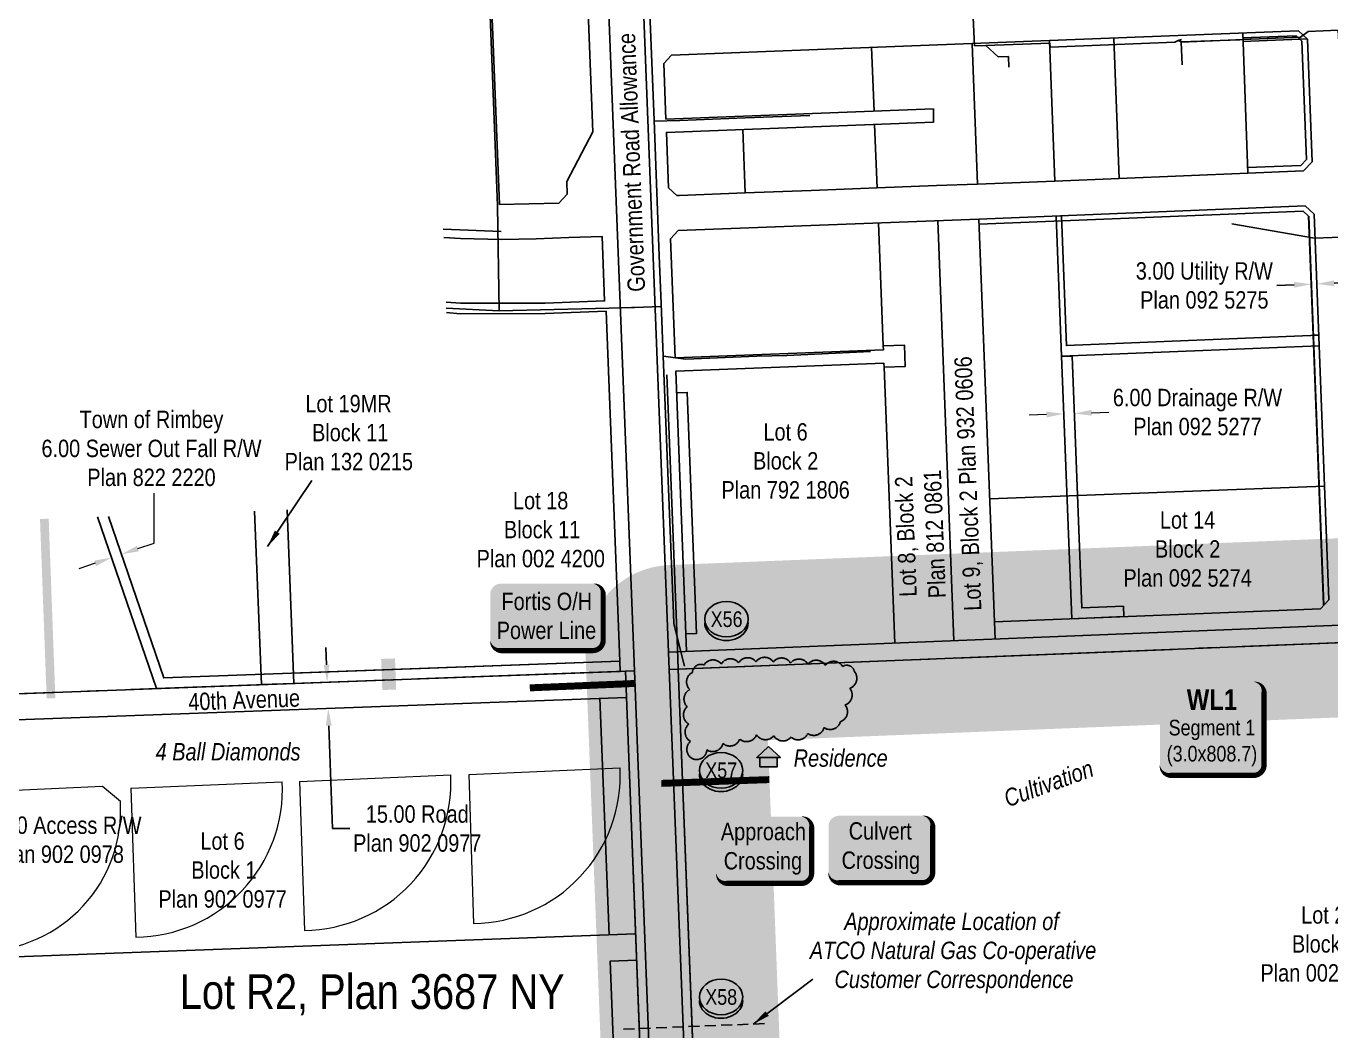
# Model space of a CAD drawing. Extents: x 670596 to 687743, y 5824540 to 5836613.
# Drawn here: x 686304 to 687055, y 5834738 to 5835316 of the extents above; entities that cross this region are included whole.
import ezdxf
from ezdxf.enums import TextEntityAlignment as Align

# ---------------------------------------------------------------- set-up
doc = ezdxf.new("R2010")
doc.units = 0
doc.header["$LTSCALE"] = 5
doc.header["$PDSIZE"] = 0.5
for name, pattern in [('0', [1, 1, 0]), ('foc-QUARTERLINE', [33, 25, -3, 2, -3]), ('UG_PIPE', [1.875, 1.25, -0.625])]:
    doc.linetypes.add(name, pattern=pattern)
doc.layers.get('Defpoints').update_dxf_attribs({"color": 9})
for name, color, linetype, lineweight in [('AS-GENERAL', 48, 'Continuous', 18), ('F-RW-T', 190, 'Continuous', 9), ('T-TEXT', 48, 'Continuous', 18)]:
    doc.layers.add(name, color=color, linetype=linetype, lineweight=lineweight)
for name, color, linetype in [('AS-PIPE-UG', 44, 'UG_PIPE'), ('AS-POWER', 104, 'foc-POWER'), ('AS-POWER-T', 104, 'Continuous'), ('AS-RESIDENCE', 14, 'Continuous'), ('AS-ROADS', 254, 'Continuous'), ('AS-TELEPHONE', 224, 'foc-TEL'), ('C-SYMBOL', 7, 'Continuous'), ('CG-NOTES', 7, 'Continuous'), ('F-RW', 190, 'Continuous'), ('L-ROAD-T', 7, 'Continuous'), ('L-SEC', 7, 'Continuous'), ('L-SECQ', 8, 'foc-QUARTERLINE'), ('L-TITLEDB', 4, 'Continuous'), ('L-TITLEDB-T', 4, 'Continuous'), ('P-BUFFER-H 30m', 51, 'Continuous'), ('P-CROSSINGS', 250, 'Continuous'), ('T-BUSH', 110, '0')]:
    doc.layers.add(name, color=color, linetype=linetype)
doc.layers.add('P-PROPOSED-WL5', color=7, linetype='Continuous', true_color=0xbe647c)
doc.styles.add('175L', font='ARIALN.TTF', dxfattribs={"height": 20})
doc.styles.add('80', font='ARIALN.TTF', dxfattribs={"height": 10})
doc.styles.add('80CG', font='ARIALN.TTF', dxfattribs={"height": 10})
doc.styles.add('80L', font='ARIALN.TTF', dxfattribs={"height": 10})
doc.styles.add('80LS', font='ARIALNI.TTF', dxfattribs={"height": 10})
doc.styles.add('BOLD', font='ARIALNB.TTF')
doc.styles.add('Crossing', font='ARIALN.TTF', dxfattribs={"height": 10})
doc.styles.add('foc-LtypeFont', font='ARIALN.TTF', dxfattribs={"height": 7.35})
doc.linetypes.add('foc-POWER', pattern='A,6,-1,["P",foc-LtypeFont,S=0.2,R=0,X=-0.625,Y=-0.75],-1.24,4', length=12.24)
doc.linetypes.add('foc-POWER-NOLINE', pattern='A,0,-4,["P",foc-LtypeFont,S=0.2,R=0,X=-0.625,Y=-0.75],-8.24', length=12.24)
doc.linetypes.add('foc-TEL', pattern='A,2,-1,["T",foc-LtypeFont,S=0.2,R=0,X=-0.425,Y=-0.75],-1.24,8', length=12.24)
doc.linetypes.add('foc-TEL-NOLINE', pattern='A,0,-2,["T",foc-LtypeFont,S=0.2,R=0,X=-0.425,Y=-0.75],-10.24', length=12.24)
doc.dimstyles.new('Compass 5 000', dxfattribs={"dimscale": 5, "dimtxt": 9, "dimasz": 2, "dimexe": 0.2, "dimexo": 0.0625, "dimgap": 0.5, "dimtad": 0, "dimtih": 1, "dimtoh": 1, "dimzin": 0, "dimdsep": 46, "dimtxsty": '80CG', "dimcen": 0.1, "dimse1": 1, "dimse2": 1, "dimclrd": 256, "dimclrt": 256, "dimaunit": 1, "dimadec": 4, "dimazin": 0, "dimtfac": 0.06, "dimtofl": 0, "dimtmove": 0, "dimatfit": 1, "dimfxl": 0.2, "dimtolj": 1, "dimtzin": 0, "dimlwd": -1, "dimarcsym": 0})

# ---------------------------------------------------------------- blocks, each defined once
blk = doc.blocks.new('*D565')
at = {"layer": 'Defpoints', "color": 0, "transparency": 16777216}
for p in [(686267.05, 5834915.44), (686261.95, 5834900.23), (686267.61, 5834900.44)]:
    blk.add_point(p, dxfattribs=at)
at = {"layer": 'L-TITLEDB', "transparency": 16777216}
for p, q in [((686261.03, 5834925.22), (686260.66, 5834935.22)), ((686262.32, 5834890.24), (686263.9, 5834847.54)), ((686263.9, 5834847.54), (686273.9, 5834847.54))]:
    blk.add_line(p, q, dxfattribs=at)
for points in [[(686262.7, 5834925.28), (686259.37, 5834925.16), (686261.4, 5834915.23)], [(686263.99, 5834890.3), (686260.66, 5834890.18), (686261.95, 5834900.23)]]:
    blk.add_solid(points, dxfattribs=at)
at = {"layer": 'L-TITLEDB', "transparency": 16777216, "insert": (686322.85, 5834847.54), "char_height": 10, "attachment_point": 5, "style": '80CG', "bg_fill": 3, "box_fill_scale": 1.1, "bg_fill_color": 256, "bg_fill_true_color": 13158600, "bg_fill_transparency": 0}
blk.add_mtext('\\A1;15.00 {\\A0;Access R/W\\PPlan 902 0978}', dxfattribs=at)
blk = doc.blocks.new('*D566')
at = {"layer": 'Defpoints', "color": 0, "transparency": 16777216}
for p in [(686422.43, 5834936.19), (686476.85, 5834938.19), (686422.99, 5834921.18)]:
    blk.add_point(p, dxfattribs=at)
at = {"layer": 'L-TITLEDB', "transparency": 16777216}
for p, q in [((686476.48, 5834948.18), (686476.11, 5834958.18)), ((686477.77, 5834913.19), (686479.95, 5834853.97)), ((686479.95, 5834853.97), (686489.95, 5834853.97))]:
    blk.add_line(p, q, dxfattribs=at)
for points in [[(686478.14, 5834948.25), (686474.81, 5834948.12), (686476.85, 5834938.19)], [(686479.43, 5834913.25), (686476.1, 5834913.13), (686477.4, 5834923.19)]]:
    blk.add_solid(points, dxfattribs=at)
at = {"layer": 'L-TITLEDB', "transparency": 16777216, "insert": (686528.69, 5834853.97), "char_height": 10, "attachment_point": 5, "style": '80CG', "bg_fill": 3, "box_fill_scale": 1.1, "bg_fill_color": 256, "bg_fill_true_color": 13158600, "bg_fill_transparency": 0}
blk.add_mtext('\\A1;15.00 Road\\PPlan 902 0977', dxfattribs=at)
blk = doc.blocks.new('*D567')
at = {"layer": 'Defpoints', "color": 0, "transparency": 16777216}
for p in [(687046.48, 5835167.3), (687047.45, 5835064.85), (687050.46, 5835064.96)]:
    blk.add_point(p, dxfattribs=at)
at = {"layer": 'F-RW', "transparency": 16777216}
for p, q in [((687033.47, 5835166.8), (687023.48, 5835166.41)), ((687056.47, 5835167.69), (687066.46, 5835168.08))]:
    blk.add_line(p, q, dxfattribs=at)
for points in [[(687033.4, 5835168.46), (687033.53, 5835165.13), (687043.46, 5835167.18)], [(687056.41, 5835169.36), (687056.54, 5835166.03), (687046.48, 5835167.3)]]:
    blk.add_solid(points, dxfattribs=at)
at = {"layer": 'F-RW', "transparency": 16777216, "insert": (686981.79, 5835166.41), "char_height": 10, "attachment_point": 5, "style": '80CG'}
blk.add_mtext('\\A1;3.00 Utility R/W\\PPlan 092 5275', dxfattribs=at)
blk = doc.blocks.new('*U871')
h = blk.add_hatch(color=59)
edge = h.paths.add_edge_path()
edge.add_line((-21.5, -20), (21.5, -20))
edge.add_arc((21.5, -14), 6, 270, 360)
edge.add_line((27.5, -14), (27.5, 12.5))
edge.add_arc((21.5, 12.5), 6, 0, 90)
edge.add_line((21.5, 18.5), (-21.5, 18.5))
edge.add_arc((-21.5, 12.5), 6, 90, 180)
edge.add_line((-27.5, 12.5), (-27.5, -14))
edge.add_arc((-21.5, -14), 6, 180, 270)
at = {"color": 1, "flags": 128}
blk.add_lwpolyline([(-48.66, 37.96, 0, 7.5, 0), (0, 0, 0, 0, 0)], format="xyseb", dxfattribs=at)
blk.add_lwpolyline([(-21.5, -20, 3, 3, 0), (21.5, -20, 3, 3, 0.414214), (27.5, -14, 3, 3, 0), (27.5, 12.5, 3, 0, 0.414214), (21.5, 18.5, 0, 0, 0), (-21.5, 18.5, 0, 0, 0.414214), (-27.5, 12.5, 0, 0, 0), (-27.5, -14, 0, 3, 0.414214)], format="xyseb", close=True, dxfattribs=at)
at = {"color": 1, "style": '80'}
blk.add_attdef('ENTER_TEXT_001', (-36.68, -4.99), '', height=10, dxfattribs=at)
blk = doc.blocks.new('*U487')
h = blk.add_hatch(color=254)
edge = h.paths.add_edge_path()
edge.add_line((-24, -20), (24, -20))
edge.add_arc((24, -14), 6, 270, 360)
edge.add_line((30, -14), (30, 12.5))
edge.add_arc((24, 12.5), 6, 0, 90)
edge.add_line((24, 18.5), (-24, 18.5))
edge.add_arc((-24, 12.5), 6, 90, 180)
edge.add_line((-30, 12.5), (-30, -14))
edge.add_arc((-24, -14), 6, 180, 270)
at = {"color": 160, "flags": 128}
blk.add_lwpolyline([(-24, -20, 3, 3, 0), (24, -20, 3, 3, 0.414214), (30, -14, 3, 3, 0), (30, 12.5, 3, 0, 0.414214), (24, 18.5, 0, 0, 0), (-24, 18.5, 0, 0, 0.414214), (-30, 12.5, 0, 0, 0), (-30, -14, 0, 3, 0.414214)], format="xyseb", close=True, dxfattribs=at)
at = {"color": 160, "style": '80'}
blk.add_attdef('ENTER_TEXT_001', (-26.85, -4.92), '', height=10, dxfattribs=at)
blk = doc.blocks.new('*D570')
at = {"layer": 'Defpoints', "color": 0, "transparency": 16777216}
for p in [(686352.71, 5835009.85), (686357.83, 5834994.95), (686363.5, 5834996.9)]:
    blk.add_point(p, dxfattribs=at)
at = {"layer": 'F-RW-T', "transparency": 16777216}
for p, q in [((686367.85, 5835015.04), (686377.31, 5835018.29)), ((686343.26, 5835006.61), (686333.8, 5835003.36))]:
    blk.add_line(p, q, dxfattribs=at)
for points in [[(686367.31, 5835016.62), (686368.39, 5835013.47), (686358.39, 5835011.8)], [(686342.71, 5835008.18), (686343.8, 5835005.03), (686352.71, 5835009.85)]]:
    blk.add_solid(points, dxfattribs=at)
at = {"layer": 'F-RW-T', "transparency": 16777216, "insert": (686375.68, 5835072.65), "char_height": 10, "attachment_point": 5, "style": '80CG'}
blk.add_mtext('\\A1;Town of Rimbey\\P6.00 Sewer Out Fall R/W\\PPlan 822 2220', dxfattribs=at)
blk = doc.blocks.new('*D574')
at = {"layer": 'Defpoints', "color": 0, "transparency": 16777216}
for p in [(686906.9, 5835092.81), (686901.56, 5835075.82), (686907.55, 5835076.05)]:
    blk.add_point(p, dxfattribs=at)
at = {"layer": 'F-RW-T', "transparency": 16777216}
for p, q in [((686890.92, 5835092.19), (686880.93, 5835091.8)), ((686916.89, 5835093.2), (686926.88, 5835093.58))]:
    blk.add_line(p, q, dxfattribs=at)
for points in [[(686890.85, 5835093.86), (686890.98, 5835090.53), (686900.91, 5835092.58)], [(686916.82, 5835094.86), (686916.95, 5835091.53), (686906.9, 5835092.81)]]:
    blk.add_solid(points, dxfattribs=at)
at = {"layer": 'F-RW-T', "transparency": 16777216, "insert": (686977.83, 5835093.58), "char_height": 10, "attachment_point": 5, "style": '80CG'}
blk.add_mtext('\\A1;6.00 Drainage R/W\\PPlan 092 5277', dxfattribs=at)
blk = doc.blocks.new('*D575')
at = {"layer": 'Defpoints', "color": 0, "transparency": 16777216}
for p in [(686654.81, 5834781.08), (686685.29, 5834782.26), (686694.93, 5834533.57)]:
    blk.add_point(p, dxfattribs=at)
at = {"layer": 'L-TITLEDB-T', "transparency": 16777216}
for p, q in [((686654.46, 5834532), (686644.47, 5834531.61)), ((686704.92, 5834533.95), (686714.91, 5834534.34))]:
    blk.add_line(p, q, dxfattribs=at)
for points in [[(686704.86, 5834535.62), (686704.99, 5834532.29), (686694.93, 5834533.57)], [(686654.4, 5834533.66), (686654.52, 5834530.33), (686664.45, 5834532.39)]]:
    blk.add_solid(points, dxfattribs=at)
at = {"layer": 'L-TITLEDB-T', "transparency": 16777216, "insert": (686753.04, 5834534.34), "char_height": 10, "attachment_point": 5, "style": '80CG'}
blk.add_mtext('\\A1;30.48 Road\\PPlan 1076 MC', dxfattribs=at)
blk = doc.blocks.new('*U558')
h = blk.add_hatch(color=255)
edge = h.paths.add_edge_path()
edge.add_line((-26.5, -20), (26.5, -20))
edge.add_arc((26.5, -14), 6, 270, 360)
edge.add_line((32.5, -14), (32.5, 12.5))
edge.add_arc((26.5, 12.5), 6, 0, 90)
edge.add_line((26.5, 18.5), (-26.5, 18.5))
edge.add_arc((-26.5, 12.5), 6, 90, 180)
edge.add_line((-32.5, 12.5), (-32.5, -14))
edge.add_arc((-26.5, -14), 6, 180, 270)
at = {"color": 104, "flags": 128}
blk.add_lwpolyline([(-26.5, -20, 3, 3, 0), (26.5, -20, 3, 3, 0.414214), (32.5, -14, 3, 3, 0), (32.5, 12.5, 3, 0, 0.414214), (26.5, 18.5, 0, 0, 0), (-26.5, 18.5, 0, 0, 0.414214), (-32.5, 12.5, 0, 0, 0), (-32.5, -14, 0, 3, 0.414214)], format="xyseb", close=True, dxfattribs=at)
blk.add_lwpolyline([(75.59, -22.08, 0, 7.5, 0), (0, 0, 0, 0, 0)], format="xyseb", dxfattribs=at)
at = {"color": 104, "style": '80'}
blk.add_attdef('ENTER_TEXT_001', (-26.85, -4.92), '', height=10, dxfattribs=at)
blk = doc.blocks.new('res_occ')
for points in [[(0.1, 0.89), (-1.26, -0.37), (1.46, -0.37)], [(-0.9, -1.43), (1.1, -1.43), (1.1, -0.37), (-0.9, -0.37)]]:
    blk.add_hatch(color=14).paths.add_polyline_path(points)
at = {"color": 14}
for points in [[(0.1, 0.89), (-1.26, -0.37), (1.46, -0.37)], [(-0.9, -1.43), (1.1, -1.43), (1.1, -0.37), (-0.9, -0.37)]]:
    blk.add_lwpolyline(points, close=True, dxfattribs=at)
blk = doc.blocks.new('xing2')
h = blk.add_hatch(color=50)
h.dxf.hatch_style = 1
edge = h.paths.add_edge_path()
edge.add_ellipse((0, 0), major_axis=(-12.5, 0), ratio=0.816297, start_angle=0, end_angle=360)
h = blk.add_hatch(color=250)
h.dxf.hatch_style = 1
edge = h.paths.add_edge_path()
edge.add_ellipse((0, -2.05), major_axis=(-12.5, 0), ratio=0.816297, start_angle=0, end_angle=180)
edge.add_line((12.5, -2.05), (12.5, 0))
edge.add_ellipse((0, 0), major_axis=(-12.5, 0), ratio=0.816297, start_angle=0, end_angle=180, ccw=False)
edge.add_line((-12.5, 0), (-12.5, -2.05))
at = {"color": 250}
blk.add_ellipse((0, 0), major_axis=(-12.5, 0), ratio=0.816297, dxfattribs=at)
blk.add_ellipse((0, -2.05), major_axis=(-12.5, 0), ratio=0.816297, start_param=0, end_param=3.141593, dxfattribs=at)
at = {"color": 250, "style": 'Crossing'}
blk.add_attdef('CROSSING', text='', height=9, dxfattribs=at).set_placement((0.09, 0.02), align=Align.MIDDLE_CENTER)
at = {"color": 250, "style": 'Crossing', "flags": 1}
for tag, p in [('OWNER', (0.09, -12.49)), ('DESCRIPTION', (0.09, -25.77)), ('LOCATION', (0.09, -39.3)), ('DWG_REF', (0.09, -52.84))]:
    blk.add_attdef(tag, text='', height=9, dxfattribs=at).set_placement(p, align=Align.MIDDLE_CENTER)

msp = doc.modelspace()

# ---------------------------------------------------------------- hatches: boundary and pattern name
at = {"layer": 'CG-NOTES'}
h = msp.add_hatch(color=254, dxfattribs=at)
edge = h.paths.add_edge_path()
edge.add_line((686962.19, 5834884.61), (687010.178, 5834884.61))
edge.add_arc((687010.178, 5834890.609), 5.998, 270, 360)
edge.add_line((687016.176, 5834890.609), (687016.176, 5834932.407))
edge.add_arc((687010.178, 5834932.407), 5.998, 0, 90)
edge.add_line((687010.178, 5834938.405), (686962.19, 5834938.405))
edge.add_arc((686962.19, 5834932.407), 5.998, 90, 180)
edge.add_line((686956.191, 5834932.407), (686956.191, 5834890.609))
edge.add_arc((686962.19, 5834890.609), 5.998, 180, 270)
at = {"layer": 'P-BUFFER-H 30m'}
h = msp.add_hatch(color=256, dxfattribs=at)
h.dxf.hatch_style = 1
edge = h.paths.add_edge_path()
edge.add_line((677190.88, 5826034.364), (676987.84, 5826027.225))
edge.add_line((676987.84, 5826027.225), (676988.351, 5826011.208))
edge.add_arc((676938.382, 5826009.615), 49.994, -120.521047, 1.826075, ccw=False)
edge.add_line((676912.993, 5825966.548), (676909.934, 5825968.352))
edge.add_arc((676935.324, 5826011.418), 49.994, 181.826075, 239.478953, ccw=False)
edge.add_line((676885.355, 5826009.825), (676883.222, 5826076.736))
edge.add_arc((676933.19, 5826078.329), 49.994, 92.013805, 181.826075, ccw=False)
edge.add_line((676931.434, 5826128.292), (677186.782, 5826137.271))
edge.add_line((677186.782, 5826137.271), (677172.574, 5826493.957))
edge.add_arc((677222.529, 5826495.947), 49.994, 182.217236, 182.280935, ccw=False)
edge.add_line((677172.572, 5826494.013), (677161.576, 5826778.028))
edge.add_arc((677211.532, 5826779.962), 49.994, 133.32201, 182.217236, ccw=False)
edge.add_line((677177.232, 5826816.333), (677158.55, 5827298.559))
edge.add_line((677158.55, 5827298.559), (677123.328, 5828102.041))
edge.add_line((677123.328, 5828102.041), (677088.029, 5828904.381))
edge.add_arc((677137.974, 5828906.578), 49.994, 92.094528, 182.519115, ccw=False)
edge.add_line((677136.147, 5828956.539), (677941.688, 5828985.999))
edge.add_line((677941.688, 5828985.999), (678795.39, 5829017.43))
edge.add_arc((678838.014, 5828991.303), 49.994, 92.178655, 148.493114, ccw=False)
edge.add_line((678836.113, 5829041.261), (679095.94, 5829051.145))
edge.add_line((679095.94, 5829051.145), (679103.038, 5829053.867))
edge.add_arc((679120.935, 5829007.187), 49.994, 92.18666, 110.977343, ccw=False)
edge.add_line((679119.028, 5829057.144), (679561.069, 5829074.022))
edge.add_arc((679566.877, 5829024.367), 49.994, 92.195397, 96.67124, ccw=False)
edge.add_line((679564.962, 5829074.324), (680316.807, 5829103.147))
edge.add_line((680316.807, 5829103.147), (680289.029, 5829852.071))
edge.add_line((680289.029, 5829852.071), (680264.054, 5830522.758))
edge.add_arc((680314.013, 5830524.619), 49.994, 133.258056, 182.132573, ccw=False)
edge.add_line((680279.753, 5830561.028), (680276.196, 5830656.553))
edge.add_line((680276.196, 5830656.553), (680246.213, 5831460.206))
edge.add_line((680246.213, 5831460.206), (680215.351, 5832284.366))
edge.add_arc((680265.309, 5832286.237), 49.994, 92.148626, 182.144523, ccw=False)
edge.add_line((680263.435, 5832336.196), (681068.877, 5832366.415))
edge.add_line((681068.877, 5832366.415), (681821.401, 5832394.716))
edge.add_line((681821.401, 5832394.716), (681805.598, 5832816.244))
edge.add_arc((681855.557, 5832818.117), 49.994, 143.113192, 182.146882, ccw=False)
edge.add_line((681815.571, 5832848.125), (681834.732, 5832873.657))
edge.add_arc((681874.718, 5832843.649), 49.994, 2.145927, 143.113192, ccw=False)
edge.add_line((681924.677, 5832845.521), (681941.401, 5832399.193))
edge.add_line((681941.401, 5832399.193), (682694.705, 5832426.985))
edge.add_line((682694.705, 5832426.985), (683448.059, 5832454.84))
edge.add_line((683448.059, 5832454.84), (683412.219, 5833411.237))
edge.add_arc((683462.178, 5833413.109), 49.994, 133.562272, 182.146115, ccw=False)
edge.add_line((683427.725, 5833449.336), (683406.047, 5834013.774))
edge.add_line((683406.047, 5834013.774), (683375.916, 5834817.728))
edge.add_line((683375.916, 5834817.728), (683345.977, 5835624.47))
edge.add_arc((683395.936, 5835626.324), 49.994, 92.287428, 182.125311, ccw=False)
edge.add_line((683393.941, 5835676.278), (684197.29, 5835708.367))
edge.add_line((684197.29, 5835708.367), (684908.467, 5835736.78))
edge.add_line((684908.467, 5835736.78), (684942.361, 5835811.073))
edge.add_arc((684987.845, 5835790.323), 49.994, 65.131456, 155.476492, ccw=False)
edge.add_line((685008.869, 5835835.681), (685028.667, 5835826.504))
edge.add_arc((685007.643, 5835781.146), 49.994, -16.068914, 65.131456, ccw=False)
edge.add_line((685055.684, 5835767.308), (685044.658, 5835729.031))
edge.add_line((685044.658, 5835729.031), (685314.688, 5835739.386))
edge.add_arc((685316.604, 5835689.429), 49.994, 34.222356, 92.196177, ccw=False)
edge.add_line((685357.942, 5835717.546), (685598.018, 5835364.582))
edge.add_line((685598.018, 5835364.582), (685834.75, 5835370.452))
edge.add_arc((685835.99, 5835320.474), 49.994, 2.198313, 91.420588, ccw=False)
edge.add_line((685885.947, 5835322.392), (685911.192, 5834664.749))
edge.add_line((685911.192, 5834664.749), (686635.77, 5834691.532))
edge.add_line((686635.77, 5834691.532), (686625.993, 5834943.667))
edge.add_line((686625.993, 5834943.667), (686625.603, 5834953.705))
edge.add_arc((686675.56, 5834955.642), 49.994, 92.288875, 182.220798, ccw=False)
edge.add_line((686673.563, 5835005.596), (687058.366, 5835020.976))
edge.add_arc((687098.555, 5834991.24), 49.994, 92.512715, 143.501535, ccw=False)
edge.add_line((687096.363, 5835041.186), (687099.36, 5835041.317))
edge.add_arc((687101.551, 5834991.372), 49.994, 2.512715, 92.512715, ccw=False)
edge.add_line((687151.497, 5834993.563), (687152.446, 5834971.929))
edge.add_arc((687102.501, 5834969.737), 49.994, -87.487492, 2.512715, ccw=False)
edge.add_line((687104.692, 5834919.791), (687096.429, 5834919.429))
edge.add_arc((687094.238, 5834969.375), 49.994, 272.288873, 272.512507, ccw=False)
edge.add_line((687096.234, 5834919.421), (686730.564, 5834904.805))
edge.add_line((686730.564, 5834904.805), (686741.01, 5834635.46))
edge.add_arc((686691.053, 5834633.523), 49.994, -87.779202, 2.220798, ccw=False)
edge.add_line((686692.991, 5834583.567), (686662.171, 5834582.372))
edge.add_arc((686660.234, 5834632.328), 49.994, 247.182957, 272.220798, ccw=False)
edge.add_line((686640.846, 5834586.246), (686635.568, 5834588.467))
edge.add_line((686635.568, 5834588.467), (685862.114, 5834559.877))
edge.add_arc((685860.267, 5834609.837), 49.994, 182.198313, 272.116949, ccw=False)
edge.add_line((685810.31, 5834607.919), (685785.041, 5835266.201))
edge.add_line((685785.041, 5835266.201), (685571.688, 5835260.91))
edge.add_arc((685570.449, 5835310.888), 49.994, 214.222356, 271.420588, ccw=False)
edge.add_line((685529.111, 5835282.771), (685289.298, 5835635.35))
edge.add_line((685289.298, 5835635.35), (685002.226, 5835624.341))
edge.add_line((685002.226, 5835624.341), (684975.431, 5835623.27))
edge.add_arc((684973.435, 5835673.224), 49.994, 229.837958, 272.287782, ccw=False)
edge.add_line((684941.192, 5835635.018), (684201.401, 5835605.462))
edge.add_line((684201.401, 5835605.462), (683450.853, 5835575.482))
edge.add_line((683450.853, 5835575.482), (683478.831, 5834821.566))
edge.add_line((683478.831, 5834821.566), (683508.96, 5834017.677))
edge.add_line((683508.96, 5834017.677), (683532.192, 5833412.794))
edge.add_arc((683482.235, 5833410.876), 49.994, -46.495355, 2.199485, ccw=False)
edge.add_line((683516.651, 5833374.614), (683552.96, 5832405.714))
edge.add_arc((683503.001, 5832403.842), 49.994, -87.882475, 2.146115, ccw=False)
edge.add_line((683504.848, 5832353.882), (682698.506, 5832324.068))
edge.add_line((682698.506, 5832324.068), (681892.271, 5832294.323))
edge.add_arc((681890.428, 5832344.283), 49.994, 264.056445, 272.112898, ccw=False)
edge.add_arc((681876.342, 5832343.751), 49.994, 272.153947, 280.265865, ccw=False)
edge.add_line((681878.221, 5832293.793), (681072.743, 5832263.5))
edge.add_line((681072.743, 5832263.5), (680320.249, 5832235.268))
edge.add_line((680320.249, 5832235.268), (680349.128, 5831464.053))
edge.add_line((680349.128, 5831464.053), (680379.111, 5830660.389))
edge.add_line((680379.111, 5830660.389), (680384.182, 5830524.23))
edge.add_arc((680334.223, 5830522.37), 49.994, -46.742123, 2.132739, ccw=False)
edge.add_line((680368.483, 5830485.96), (680391.945, 5829855.896))
edge.add_line((680391.945, 5829855.896), (680421.685, 5829054.073))
edge.add_arc((680371.726, 5829052.22), 49.994, -87.804603, 2.124156, ccw=False)
edge.add_line((680373.641, 5829002.263), (679575.799, 5828971.677))
edge.add_arc((679569.977, 5829021.331), 49.994, 272.18666, 276.686638, ccw=False)
edge.add_line((679571.885, 5828971.373), (679131.72, 5828954.566))
edge.add_line((679131.72, 5828954.566), (679124.618, 5828951.844))
edge.add_arc((679106.72, 5828998.524), 49.994, 272.178655, 290.977343, ccw=False)
edge.add_line((679108.621, 5828948.566), (678884.632, 5828940.045))
edge.add_arc((678841.974, 5828966.116), 49.994, 272.108492, 328.568358, ccw=False)
edge.add_line((678843.813, 5828916.156), (677945.465, 5828883.082))
edge.add_line((677945.465, 5828883.082), (677193.263, 5828855.571))
edge.add_line((677193.263, 5828855.571), (677226.216, 5828106.56))
edge.add_line((677226.216, 5828106.56), (677261.444, 5827302.934))
edge.add_arc((677211.498, 5827300.745), 49.994, 2.218614, 2.510029, ccw=False)
edge.add_line((677261.454, 5827302.68), (677281.716, 5826779.679))
edge.add_arc((677231.76, 5826777.743), 49.994, -46.679478, 2.218614, ccw=False)
edge.add_line((677266.06, 5826741.371), (677275.481, 5826498.026))
edge.add_line((677275.481, 5826498.026), (677306.827, 5825711.068))
edge.add_line((677306.827, 5825711.068), (677315.471, 5825699.601))
edge.add_arc((677275.552, 5825669.505), 49.994, 1.988412, 37.013358, ccw=False)
edge.add_line((677325.515, 5825671.239), (677327.417, 5825616.478))
edge.add_arc((677277.453, 5825614.743), 49.994, -88.099944, 1.988412, ccw=False)
edge.add_line((677279.111, 5825564.777), (677258.016, 5825564.077))
edge.add_arc((677256.359, 5825614.043), 49.994, 181.98998, 271.900056, ccw=False)
edge.add_line((677206.395, 5825612.307), (677206.156, 5825619.185))
edge.add_line((677206.156, 5825619.185), (676448.534, 5825593.112))
edge.add_line((676448.534, 5825593.112), (675621.606, 5825565.447))
edge.add_line((675621.606, 5825565.447), (674813.811, 5825535.401))
edge.add_line((674813.811, 5825535.401), (674006.072, 5825504.83))
edge.add_line((674006.072, 5825504.83), (673985.967, 5825504.069))
edge.add_arc((673984.076, 5825554.027), 49.994, 271.847905, 272.16748, ccw=False)
edge.add_line((673985.688, 5825504.06), (673184.703, 5825478.217))
edge.add_line((673184.703, 5825478.217), (672384.069, 5825452.353))
edge.add_line((672384.069, 5825452.353), (672364.028, 5825451.705))
edge.add_line((672364.028, 5825451.705), (671562.255, 5825423.567))
edge.add_line((671562.255, 5825423.567), (671405.716, 5825418.102))
edge.add_line((671405.716, 5825418.102), (671360.474, 5825352.878))
edge.add_line((671360.474, 5825352.878), (671368.43, 5825306.565))
edge.add_line((671368.43, 5825306.565), (671377.864, 5825268.225))
edge.add_line((671377.864, 5825268.225), (671395.798, 5825272.31))
edge.add_arc((671406.901, 5825223.564), 49.994, 6.188841, 102.831332, ccw=False)
edge.add_line((671456.604, 5825228.954), (671457.842, 5825217.538))
edge.add_line((671457.842, 5825217.538), (671465.055, 5825159.957))
edge.add_line((671465.055, 5825159.957), (671491.712, 5825126.618))
edge.add_arc((671452.666, 5825095.397), 49.994, 1.309193, 38.645258, ccw=False)
edge.add_line((671502.646, 5825096.54), (671503.523, 5825058.17))
edge.add_arc((671453.542, 5825057.028), 49.994, -32.601957, 1.309193, ccw=False)
edge.add_line((671495.659, 5825030.091), (671398.31, 5824877.882))
edge.add_arc((671356.193, 5824904.819), 49.994, 193.727388, 327.398043, ccw=False)
edge.add_arc((671355.09, 5824908.662), 49.994, 147.398016, 198.310676, ccw=False)
edge.add_line((671312.974, 5824935.599), (671400.193, 5825071.97))
edge.add_line((671400.193, 5825071.97), (671400.095, 5825076.287))
edge.add_line((671400.095, 5825076.287), (671375.283, 5825107.317))
edge.add_arc((671414.33, 5825138.538), 49.994, 187.140394, 218.645258, ccw=False)
edge.add_line((671364.724, 5825132.324), (671361.401, 5825158.85))
edge.add_line((671361.401, 5825158.85), (671349.952, 5825156.242))
edge.add_arc((671338.849, 5825204.987), 49.994, 193.822991, 282.831332, ccw=False)
edge.add_line((671290.303, 5825193.043), (671268.001, 5825283.686))
edge.add_arc((671319.46, 5825296.347), 52.994, 189.747991, 193.822991, ccw=False)
edge.add_line((671267.231, 5825287.374), (671255.511, 5825355.596))
edge.add_arc((671307.74, 5825364.568), 52.994, 145.253591, 189.747991, ccw=False)
edge.add_line((671264.195, 5825394.772), (671336.235, 5825498.63))
edge.add_arc((671377.314, 5825470.137), 49.994, 91.999391, 145.253591, ccw=False)
edge.add_line((671375.57, 5825520.1), (671558.652, 5825526.492))
edge.add_line((671558.652, 5825526.492), (672360.486, 5825554.632))
edge.add_arc((672362.239, 5825504.669), 49.994, 91.85035, 92.009966, ccw=False)
edge.add_line((672360.625, 5825554.636), (672380.743, 5825555.286))
edge.add_line((672380.743, 5825555.286), (673181.379, 5825581.151))
edge.add_line((673181.379, 5825581.151), (673982.227, 5825606.989))
edge.add_line((673982.227, 5825606.989), (674002.177, 5825607.744))
edge.add_line((674002.177, 5825607.744), (674809.949, 5825638.317))
edge.add_line((674809.949, 5825638.317), (675617.882, 5825668.367))
edge.add_arc((675619.741, 5825618.408), 49.994, 91.916118, 92.130078, ccw=False)
edge.add_line((675618.069, 5825668.374), (676445.042, 5825696.04))
edge.add_line((676445.042, 5825696.04), (677203.317, 5825722.136))
edge.add_line((677203.317, 5825722.136), (677190.88, 5826034.364))
at = {"layer": 'P-PROPOSED-WL5'}
h = msp.add_hatch(color=256, dxfattribs=at)
h.dxf.hatch_style = 1
h.paths.add_polyline_path([(686644.991, 5834641.845), (686645.113, 5834638.689), (686660.234, 5834632.328), (686691.053, 5834633.523), (686678.673, 5834952.765), (687102.501, 5834969.737), (687102.369, 5834972.734), (687099.372, 5834972.602), (686675.56, 5834955.642), (686687.94, 5834636.404), (686660.783, 5834635.351), (686645.318, 5834641.857)])

# ---------------------------------------------------------------- linework, layer by layer
at = {"layer": 'AS-PIPE-UG', "flags": 128}
msp.add_lwpolyline([(686647.434, 5834738.651), (686729.268, 5834741.824)], dxfattribs=at)
at = {"layer": 'AS-POWER', "flags": 128}
for points in [[(686569.835, 5835341.737), (686574.903, 5835212.379)], [(686856.017, 5835304.518), (686849.538, 5835304.371), (686848.593, 5835324.631)], [(686665.111, 5835261.555), (686662.565, 5835323.238)], [(687061.46, 5835290.646), (687059.918, 5835292.557), (687058.765, 5835313.268), (687041.65, 5835312.589), (687037.209, 5835309.231), (687003.845, 5835307.936)], [(686966.712, 5835307.363), (686964.81, 5835306.415), (686892.951, 5835303.462), (686892.878, 5835305.791), (686856.017, 5835304.518)], [(686856.017, 5835304.518), (686863.162, 5835297.986), (686868.981, 5835298.135), (686869.149, 5835292.018)], [(687003.845, 5835307.936), (687002.3, 5835307.827), (686968.54, 5835306.562), (686966.712, 5835307.363)], [(686966.712, 5835307.363), (686968.635, 5835307.905)], [(687003.845, 5835307.936), (686999.936, 5835307.688), (686968.522, 5835306.466), (686969.004, 5835293.46)], [(686717.549, 5835262.965), (686754.592, 5835264.307)], [(686669.027, 5835156.059), (686667.955, 5835183.398), (686665.111, 5835261.555)], [(686665.134, 5835260.998), (686679.775, 5835261.412)], [(686679.775, 5835261.412), (686717.549, 5835262.965)], [(686574.903, 5835212.379), (686574.912, 5835212.144), (686575.779, 5835151.852)], [(686576.919, 5835197.392), (686543.524, 5835198.911)], [(687065.569, 5835194.335), (687045.161, 5835193.686), (686997.571, 5835201.937)], [(686545.279, 5835153.378), (686575.779, 5835151.852), (686639.098, 5835153.344), (686651.986, 5835153.736), (686653.711, 5835153.788), (686669.099, 5835154.258)], [(686670.224, 5835125.809), (686669.027, 5835156.059)], [(686724.248, 5835125.736), (686741.418, 5835126.224), (686789.692, 5835128.387)], [(686670.224, 5835125.809), (686683.384, 5835124.095)], [(686676.117, 5834977.648), (686670.224, 5835125.809)], [(686683.384, 5835124.095), (686724.248, 5835125.736)], [(686682.538, 5834947.492), (686676.349, 5834971.833), (686676.117, 5834977.648)]]:
    msp.add_lwpolyline(points, dxfattribs=at)
at = {"layer": 'AS-POWER', "linetype": 'foc-POWER-NOLINE', "flags": 128}
for points in [[(686710.18, 5834140.682), (686678.947, 5834945.71), (686678.556, 5834957.605), (686672.373, 5835115.034)], [(685851.486, 5834914.933), (686653.66, 5834944.711)]]:
    msp.add_lwpolyline(points, dxfattribs=at)
at = {"layer": 'AS-ROADS', "flags": 128}
for points, const_width in [([(686317.841, 5834928.948), (686314.009, 5835032.171)], 5), ([(686512.536, 5834933.844), (686511.876, 5834951.739)], 8), ([(686653.94, 5834937.486), (686593.475, 5834934.95)], 4), ([(686669.182, 5834880.014), (686731.377, 5834882.179)], 4)]:
    msp.add_lwpolyline(points, dxfattribs=dict(at, const_width=const_width))
at = {"layer": 'AS-TELEPHONE', "linetype": 'foc-TEL-NOLINE', "flags": 128}
msp.add_lwpolyline([(686683.404, 5834041.833), (686679.647, 5834139.43), (686648.482, 5834944.514)], dxfattribs=at)
at = {"layer": 'F-RW', "flags": 128}
for points in [[(687003.832, 5835308.861), (687034.639, 5835310.105)], [(687034.639, 5835310.105), (687036.717, 5835308.149)], [(687036.717, 5835308.149), (687003.91, 5835306.835)], [(687040.958, 5835308.33), (687036.717, 5835308.149)], [(687036.717, 5835308.149), (687038.009, 5835306.969)], [(687038.009, 5835306.969), (687040.544, 5835238.87)], [(687037.425, 5835235.502), (687006.604, 5835234.232)], [(687040.544, 5835238.87), (687037.425, 5835235.502)], [(686852.174, 5835201.659), (687038.638, 5835209.226), (687041.996, 5835206.126), (687050.631, 5834982.552)], [(687047.861, 5835131.795), (686899.63, 5835125.746), (686896.514, 5835206.353), (686899.508, 5835206.504), (686902.393, 5835131.863), (687047.629, 5835137.791)], [(687038.45, 5835209.359), (687041.807, 5835206.258)], [(687041.807, 5835206.258), (687044.418, 5835137.804)], [(687044.418, 5835137.804), (687047.417, 5835137.921)], [(687044.418, 5835137.804), (687050.369, 5834982.681)], [(686344.667, 5835033.31), (686378.54, 5834934.567), (686645.483, 5834944.41), (686645.251, 5834950.403), (686382.772, 5834940.72), (686350.931, 5835033.542)]]:
    msp.add_lwpolyline(points, dxfattribs=at)
msp.add_lwpolyline([(686935.197, 5834981.918), (686935.434, 5834975.923), (686905.466, 5834974.743), (686899.63, 5835125.746), (686905.622, 5835125.746), (686911.225, 5834980.977), (686935.197, 5834981.918)], close=True, dxfattribs=at)
at = {"layer": 'F-RW-T', "flags": 128}
msp.add_lwpolyline([(686377.307, 5835018.287), (686377.307, 5835046.907)], dxfattribs=at)
at = {"layer": 'L-SEC'}
msp.add_line((686673.758, 5834945.515), (686704.923, 5834140.438), dxfattribs=at)
at = {"layer": 'L-SEC', "flags": 128}
for points in [[(686653.66, 5834944.711), (686622.336, 5835750.235)], [(686642.435, 5835751.01), (686673.758, 5834945.515)], [(686653.66, 5834944.711), (686684.825, 5834139.621)]]:
    msp.add_lwpolyline(points, dxfattribs=at)
at = {"layer": 'L-SECQ', "flags": 128}
for points in [[(686673.758, 5834945.515), (687475.347, 5834977.596)], [(686653.66, 5834944.711), (685851.486, 5834914.933)]]:
    msp.add_lwpolyline(points, dxfattribs=at)
at = {"layer": 'L-TITLEDB', "flags": 128}
for points in [[(686575.984, 5835212.948), (686610.2, 5835213.78), (686614.996, 5835218.968), (686614.71, 5835226.252), (686629.743, 5835254.821), (686620.51, 5835491.775), (686570.282, 5835489.809), (686565.493, 5835484.63), (686568.826, 5835398.308), (686575.984, 5835212.948)], [(687038.964, 5835232.42), (687043.77, 5835237.613), (687041.114, 5835308.198), (687035.927, 5835312.986), (686674.998, 5835298.86)], [(686929.727, 5835308.706), (686932.778, 5835227.989)], [(687006.896, 5835231.052), (687003.875, 5835311.69)], [(686790.273, 5835303.274), (686791.682, 5835266.714)], [(686851.292, 5835224.77), (686848.167, 5835305.491)], [(686895.736, 5835226.47), (686892.623, 5835307.195)], [(686674.998, 5835298.86), (686670.608, 5835294.117), (686671.853, 5835262.138), (686825.798, 5835268.016), (686825.798, 5835260.414), (686672.149, 5835254.524), (686673.396, 5835222.546), (686678.144, 5835218.152)], [(686716.133, 5835256.208), (686717.546, 5835219.658)], [(686791.986, 5835259.109), (686793.403, 5835222.556)], [(686678.144, 5835218.152), (686679.665, 5835218.21), (686717.546, 5835219.658), (686755.475, 5835221.108), (686793.403, 5835222.556), (686827.519, 5835223.86), (686851.292, 5835224.77), (686895.736, 5835226.47), (686932.778, 5835227.989), (687006.896, 5835231.052), (687038.964, 5835232.42)], [(687048.713, 5834980.463), (687053.513, 5834985.676), (687044.947, 5835207.489), (687039.766, 5835212.27), (686852.057, 5835204.656), (686678.93, 5835198.02), (686674.54, 5835193.274), (686677.204, 5835124.74), (686797.016, 5835129.355), (686796.928, 5835131.639), (686809.099, 5835132.102), (686809.571, 5835119.921), (686797.392, 5835119.448), (686797.303, 5835121.733), (686677.501, 5835117.132), (686683.737, 5834955.961)], [(686828.287, 5835203.749), (686837.648, 5834962.074)], [(686861.035, 5834972.955), (686852.057, 5835204.656)], [(686796.928, 5835131.639), (686794.182, 5835202.457)], [(686543.897, 5835194.127), (686553.667, 5835193.405), (686577.111, 5835192.92), (686597.222, 5835193.257), (686616.013, 5835193.966), (686635.037, 5835194.689), (686636.54, 5835157.558), (686602.25, 5835156.24), (686553.627, 5835156.214), (686545.346, 5835156.867)], [(686457.406, 5834943.479), (686645.251, 5834950.403), (686637.453, 5835151.592)], [(686637.453, 5835151.592), (686602.367, 5835150.241), (686553.405, 5835150.193), (686545.582, 5835150.814)], [(686797.392, 5835119.448), (686803.548, 5834960.705)], [(686683.345, 5834966.009), (686689.439, 5834966.249), (686684.087, 5835104.884), (686678.001, 5835104.636)], [(686858.288, 5835043.677), (687051.006, 5835051.05)], [(686435.057, 5835036.665), (686438.954, 5834936.795), (686457.639, 5834937.483), (686453.74, 5835037.359)], [(687048.713, 5834980.463), (686861.035, 5834972.955), (686861.414, 5834963.028)], [(686673.378, 5834955.555), (687074.182, 5834971.575)], [(686678.947, 5834945.71), (687475.347, 5834977.596)], [(686457.406, 5834943.479), (686645.251, 5834950.403)], [(686653.66, 5834944.711), (685851.486, 5834914.933)], [(686648.482, 5834944.514), (686660.444, 5834635.494), (686679.647, 5834139.43)], [(686678.947, 5834945.71), (686692.319, 5834600.89), (686710.18, 5834140.682)], [(686649.079, 5834929.504), (686250.526, 5834914.83)], [(686633.844, 5834928.947), (686639.128, 5834792.901)], [(686654.355, 5834793.465), (685857.318, 5834763.938)], [(686654.948, 5834778.232), (686639.72, 5834777.67), (686650.259, 5834506.093), (686665.493, 5834506.651)]]:
    msp.add_lwpolyline(points, dxfattribs=at)
at = {"layer": 'P-PROPOSED-WL5', "flags": 128}
msp.add_lwpolyline([(687015.824, 5834967.035, 0, 7.498, 0), (686986.184, 5834919.91, 0, 0, 0)], format="xyseb", dxfattribs=at)
msp.add_lwpolyline([(686962.19, 5834884.61, 2.999, 2.999, 0), (687010.178, 5834884.61, 2.999, 2.999, 0.4142136), (687016.176, 5834890.609, 2.999, 2.999, 0), (687016.176, 5834932.407, 2.999, 0, 0.4142136), (687010.178, 5834938.405, 0, 0, 0), (686962.19, 5834938.405, 0, 0, 0.4142136), (686956.191, 5834932.407, 0, 0, 0), (686956.191, 5834890.609, 0, 2.999, 0.4142136)], format="xyseb", close=True, dxfattribs=at)
at = {"layer": 'T-BUSH', "flags": 128}
msp.add_lwpolyline([(686687.003, 5834894.243, -0.5205671), (686685.992, 5834904.19, -0.5205671), (686684.981, 5834914.138, -0.5205671), (686684.117, 5834924.082, -0.5205671), (686685.61, 5834933.969, -0.5205671), (686687.103, 5834943.855, -0.5205671), (686693.749, 5834948.121, -0.5205671), (686703.728, 5834948.751, -0.5205671), (686713.707, 5834949.382, -0.5205671), (686723.686, 5834950.012, -0.5205671), (686733.665, 5834949.857, -0.5205671), (686743.643, 5834949.218, -0.5205671), (686753.621, 5834948.579, -0.5205671), (686763.6, 5834947.939, -0.5205671), (686773.578, 5834947.3, -0.5205671), (686780.333, 5834944.369, -0.5205671), (686777.659, 5834934.734, -0.5205671), (686774.985, 5834925.099, -0.5205671), (686772.284, 5834915.49, -0.5205671), (686762.877, 5834912.102, -0.5205671), (686753.469, 5834908.714, -0.5205671), (686743.892, 5834906.61, -0.5205671), (686733.927, 5834907.431, -0.5205671), (686723.985, 5834907.99, -0.5205671), (686714.31, 5834905.464, -0.5205671), (686704.636, 5834902.937, -0.5205671), (686695.448, 5834899.244, -0.5205671)], format="xyb", close=True, dxfattribs=at)

# ---------------------------------------------------------------- block references
at = {"layer": 'AS-RESIDENCE', "xscale": 4.999999999999987, "yscale": 4.999999999999987, "zscale": 4.999999999999987}
msp.add_blockref('res_occ', (686730.405, 5834896.751), dxfattribs=at)
at = {"layer": 'CG-NOTES'}
ref = msp.add_blockref('*U871', (686728.266, 5834842.436), dxfattribs=dict(at, xscale=0.9988271752886827, yscale=0.9988271752886827, zscale=0.9988271752886827))
ref.add_attrib('ENTER_TEXT_001', 'Approach', (686703.476, 5834847.326), dxfattribs={"layer": '0', "color": 1, "height": 9.9883, "style": '80'})
ref.add_attrib('ENTER_TEXT_002', 'Crossing', (686705.121, 5834830.502), dxfattribs={"layer": '0', "color": 1, "height": 9.9883, "style": '80'})
ref = msp.add_blockref('*U487', (686795.446, 5834842.866), dxfattribs=dict(at, xscale=0.999876, yscale=0.999876, zscale=0.999876))
ref.add_attrib('ENTER_TEXT_001', 'Culvert', (686777.068, 5834847.669), dxfattribs={"layer": '0', "color": 160, "height": 9.9988, "style": '80'})
ref.add_attrib('ENTER_TEXT_002', 'Crossing', (686772.973, 5834830.827), dxfattribs={"layer": '0', "color": 160, "height": 9.9988, "style": '80'})
at = {"layer": 'P-CROSSINGS'}
for p, xscale, yscale, zscale, values in [((686706.69, 5834974.45), 0.9997570147560012, 0.9997570147560012, 0.9997570147560012, {'CROSSING': 'X56'}), ((686703.577, 5834887.5), 0.9997570147560012, 0.9997570147560012, 0.9997570147560012, {'CROSSING': 'X57'}), ((686703.578, 5834757.122), 0.999876, 0.999876, 0.999876, {'CROSSING': 'X58'})]:
    msp.add_blockref('xing2', p, dxfattribs=dict(at, xscale=xscale, yscale=yscale, zscale=zscale)).add_auto_attribs(values)

# ---------------------------------------------------------------- texts
at = {"layer": 'AS-PIPE-UG', "insert": (686754.647, 5834805.619), "char_height": 10, "attachment_point": 1, "style": '175L'}
msp.add_mtext_dynamic_manual_height_columns('\\pi19.835;{\\fArial Narrow|b0|i1|c0|p34;Approximate Location of\\P\\pi0.05;ATCO Natural Gas Co-operative \\P\\pi14.252;Customer Correspondence}', width=164.71119, gutter_width=100, heights=[0], dxfattribs=at)
at = {"layer": 'AS-RESIDENCE', "insert": (686745.385, 5834899.574), "char_height": 10, "attachment_point": 1, "style": '175L'}
msp.add_mtext_dynamic_manual_height_columns('{\\fArial Narrow|b0|i1|c0|p34;Residence}', width=18.19126, gutter_width=100, heights=[0], dxfattribs=at)
at = {"layer": 'C-SYMBOL', "color": 3, "style": '175L'}
msp.add_text('Lot R2, Plan 3687 NY', height=20, dxfattribs=at).set_placement((686502.755, 5834744.211), align=Align.BOTTOM_CENTER)
at = {"layer": 'L-ROAD-T', "style": '80L'}
msp.add_text('Government Road Allowance', height=10, rotation=92.2482, dxfattribs=at).set_placement((686651.967, 5835237.215), align=Align.MIDDLE_CENTER)
at = {"layer": 'L-TITLEDB', "char_height": 10, "attachment_point": 1, "style": '175L'}
for s, insert in [('\\pi49.104;Lot 19MR\\P\\pi52.962;Block 11\\P\\pi37.18;Plan 132 0215', (686415.158, 5835103.488)), ('\\pi58.19;Lot 18\\P\\pi52.962;Block 11\\P\\pi37.225;Plan 002 4200', (686525.614, 5835047.674))]:
    msp.add_mtext_dynamic_manual_height_columns(s, width=146.8985, gutter_width=100, heights=[0], dxfattribs=dict(at, insert=insert))
at = {"layer": 'L-TITLEDB-T', "char_height": 10, "attachment_point": 1, "rotation": 92.220798, "style": '80L'}
for s, width, insert in [('\\pi2.6124;Lot 9, Block 2 Plan 932 0606', 150.36814, (686843.587, 5834976.47)), ('\\pi11.434;Lot 8, Block 2\\P\\pi9.9881;Plan 812 0861', 90.86981, (686806.735, 5834975.725))]:
    msp.add_mtext_dynamic_manual_height_columns(s, width=width, gutter_width=50, heights=[0], dxfattribs=dict(at, insert=insert))
at = {"layer": 'L-TITLEDB-T', "char_height": 10, "attachment_point": 1, "style": '80L'}
for s, width, insert in [('\\pi24.654;Lot 6\\P\\pi18.655;Block 2\\P\\pi0.47974;Plan 792 1806', 73.42879, (686703.322, 5835087.224)), ('\\pi21.479;Lot 14\\P\\pi18.655;Block 2\\P\\pi0.48997;Plan 092 5274', 73.42879, (686934.724, 5835036.538)), ('\\pi23.907;Lot 2\\P\\pi18.635;Block 1\\P\\pi0.48997;Plan 002 2041', 71.87353, (687013.599, 5834809.329))]:
    msp.add_mtext_dynamic_manual_height_columns(s, width=width, gutter_width=50, heights=[0], dxfattribs=dict(at, insert=insert))
at = {"layer": 'P-PROPOSED-WL5', "insert": (686986.184, 5834928.172), "char_height": 11.9969, "attachment_point": 5, "style": 'BOLD'}
msp.add_mtext('WL1', dxfattribs=at)
at = {"layer": 'P-PROPOSED-WL5', "insert": (686986.184, 5834916.594), "char_height": 8.99771, "width": 57.34141, "attachment_point": 2, "style": '80'}
msp.add_mtext('Segment 1\\P(3.0x808.7)', dxfattribs=at)
at = {"layer": 'T-TEXT', "style": '80LS'}
msp.add_text('Cultivation', height=9.99881, rotation=20, dxfattribs=at).set_placement((686892.115, 5834880.041), align=Align.MIDDLE_CENTER)

# ---------------------------------------------------------------- dimensions: what is measured, and where the dimension line sits
at = {"layer": 'F-RW'}
dim = msp.add_linear_dim(base=(687046.478, 5835167.302), p1=(687047.447, 5835064.846), p2=(687050.464, 5835064.963), angle=2.23053, text='3.00 Utility R/W\\PPlan 092 5275', dimstyle='Compass 5 000', dxfattribs=at)
dim.commit()
dim.dimension.update_dxf_attribs({"geometry": '*D567', "text_midpoint": (686981.788, 5835166.406), "dimtype": 161})
at = {"layer": 'F-RW-T'}
dim = msp.add_linear_dim(base=(686352.714, 5835009.851), p1=(686363.501, 5834996.896), p2=(686357.826, 5834994.949), angle=198.934267, text='Town of Rimbey\\P6.00 Sewer Out Fall R/W\\PPlan 822 2220', dimstyle='Compass 5 000', override={"dimtmove": 2}, dxfattribs=at)
dim.commit()
dim.dimension.update_dxf_attribs({"geometry": '*D570', "text_midpoint": (686375.676, 5835072.652), "dimtype": 161})
dim = msp.add_linear_dim(base=(686906.897, 5835092.81), p1=(686901.559, 5835075.819), p2=(686907.545, 5835076.051), angle=2.216415, text='6.00 Drainage R/W\\PPlan 092 5277', dimstyle='Compass 5 000', dxfattribs=at)
dim.commit()
dim.dimension.update_dxf_attribs({"geometry": '*D574', "text_midpoint": (686977.833, 5835093.584), "dimtype": 161})
at = {"layer": 'L-TITLEDB-T'}
dim = msp.add_linear_dim(base=(686694.93, 5834533.567), p1=(686654.809, 5834781.082), p2=(686685.285, 5834782.263), angle=2.220798, text='30.48 Road\\PPlan 1076 MC', dimstyle='Compass 5 000', dxfattribs=at)
dim.commit()
dim.dimension.update_dxf_attribs({"geometry": '*D575', "text_midpoint": (686753.035, 5834534.342), "dimtype": 161})

# ---------------------------------------------------------------- leaders
at = {"layer": 'AS-PIPE-UG', "linetype": 'Continuous'}
msp.add_leader([(686722.09, 5834741.546), (686756.38, 5834767.357)], dimstyle='Compass 5 000', dxfattribs=at)
at = {"layer": 'L-TITLEDB'}
msp.add_leader([(686442.497, 5835016.205), (686468.015, 5835054.253)], dimstyle='Compass 5 000', dxfattribs=at)

# ---------------------------------------------------------------- next in the draw order: dimensions: what is measured, and where the dimension line sits
for base, p1, p2, angle, text, picture, middle in [((686476.845, 5834938.192), (686422.987, 5834921.18), (686422.434, 5834936.185), 92.111607, '15.00 Road\\PPlan 902 0977', '*D566', (686528.686, 5834853.968)), ((686261.954, 5834900.233), (686267.053, 5834915.438), (686267.606, 5834900.441), 272.111128, '15.00 {\\A0;Access R/W\\PPlan 902 0978}', '*D565', (686322.85, 5834847.536))]:
    dim = msp.add_linear_dim(base=base, p1=p1, p2=p2, angle=angle, text=text, dimstyle='Compass 5 000', override={"dimtfill": 1}, dxfattribs=at)
    dim.commit()
    dim.dimension.update_dxf_attribs({"geometry": picture, "text_midpoint": middle, "dimtype": 161})

# ---------------------------------------------------------------- next in the draw order: linework, layer by layer
at = {"layer": 'AS-GENERAL', "flags": 128}
for points in [[(686558.293, 5834885.154), (686645.449, 5834888.902)], [(686363.841, 5834877.242), (686450.997, 5834880.991)], [(686460.835, 5834881.127), (686547.991, 5834884.875)], [(686460.835, 5834881.127), (686463.693, 5834795.449)], [(686558.293, 5834885.154), (686561.151, 5834799.476)], [(686267.755, 5834874.743), (686347.41, 5834878.313), (686357.769, 5834869.745)], [(686363.841, 5834877.242), (686366.699, 5834791.564)]]:
    msp.add_lwpolyline(points, dxfattribs=at)
at = {"layer": 'AS-GENERAL'}
for centre, radius, start, end in [((686560.357, 5834884.67), 85.198, 270.533982, 2.847275), ((686462.899, 5834880.643), 85.198, 270.533982, 2.847275), ((686276.859, 5834864.598), 81.073, 270.760434, 3.640118)]:
    msp.add_arc(centre, radius, start, end, dxfattribs=at)

# ---------------------------------------------------------------- next in the draw order: block references
at = {"layer": 'AS-POWER-T'}
ref = msp.add_blockref('*U558', (686603.249, 5834976.392), dxfattribs=dict(at, xscale=0.9996990099999999, yscale=0.9996990099999999, zscale=0.9996990099999999))
ref.add_attrib('ENTER_TEXT_001', 'Fortis O/H', (686577.155, 5834979.717), dxfattribs={"layer": '0', "color": 104, "height": 9.997, "style": '80'})
ref.add_attrib('ENTER_TEXT_002', 'Power Line', (686574.414, 5834963.055), dxfattribs={"layer": '0', "color": 104, "height": 9.997, "style": '80'})

# ---------------------------------------------------------------- next in the draw order: texts
at = {"layer": 'AS-RESIDENCE', "insert": (686378.079, 5834903.205), "char_height": 10, "attachment_point": 1, "style": '175L'}
msp.add_mtext_dynamic_manual_height_columns('{\\fArial Narrow|b0|i1|c0|p34;4 Ball Diamonds}', width=201.04144, gutter_width=100, heights=[0], dxfattribs=at)
at = {"layer": 'L-TITLEDB', "insert": (686379.166, 5834851.855), "char_height": 10, "attachment_point": 1, "style": '175L', "bg_fill": 3, "box_fill_scale": 1.2, "bg_fill_color": 256, "bg_fill_transparency": 0}
msp.add_mtext_dynamic_manual_height_columns('\\pi24.665;Lot 6\\P\\pi19.422;Block 1\\P\\pi0.48997;Plan 902 0977', width=73.44925, gutter_width=100, heights=[0], dxfattribs=at)
at = {"layer": 'L-TITLEDB-T', "style": '80L'}
msp.add_text('40th Avenue', height=10, rotation=2.131258, dxfattribs=at).set_placement((686429.018, 5834928.048), align=Align.MIDDLE_CENTER)

# ---------------------------------------------------------------- next in the draw order: linework, layer by layer
at = {"layer": 'AS-GENERAL'}
msp.add_arc((686365.905, 5834876.758), 85.198, 270.533982, 2.847275, dxfattribs=at)

doc.saveas('drawing.dxf')
